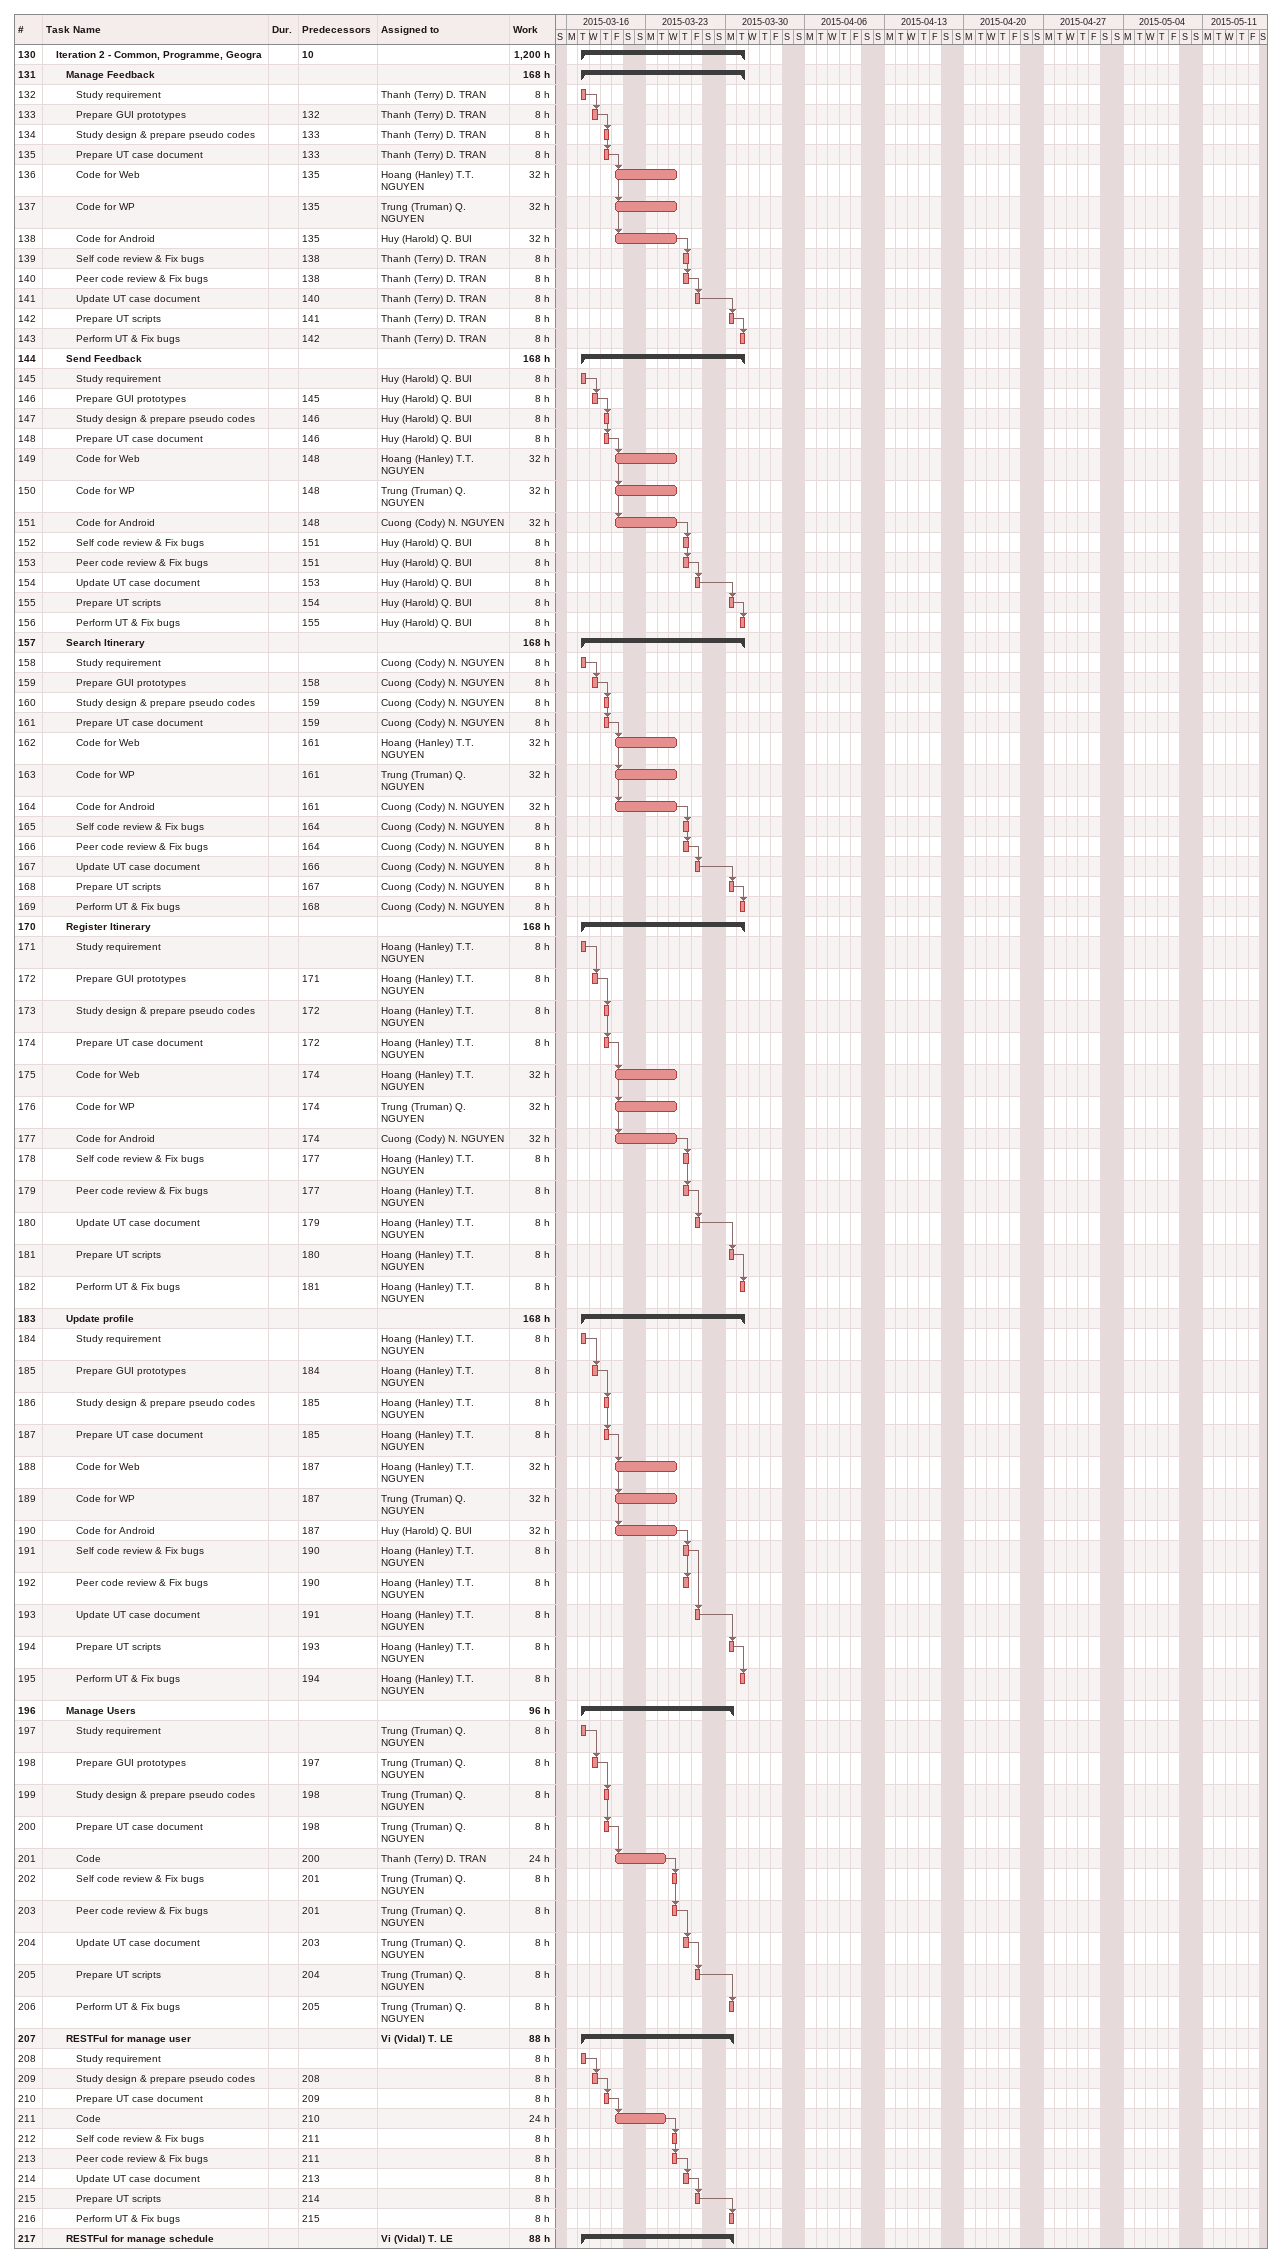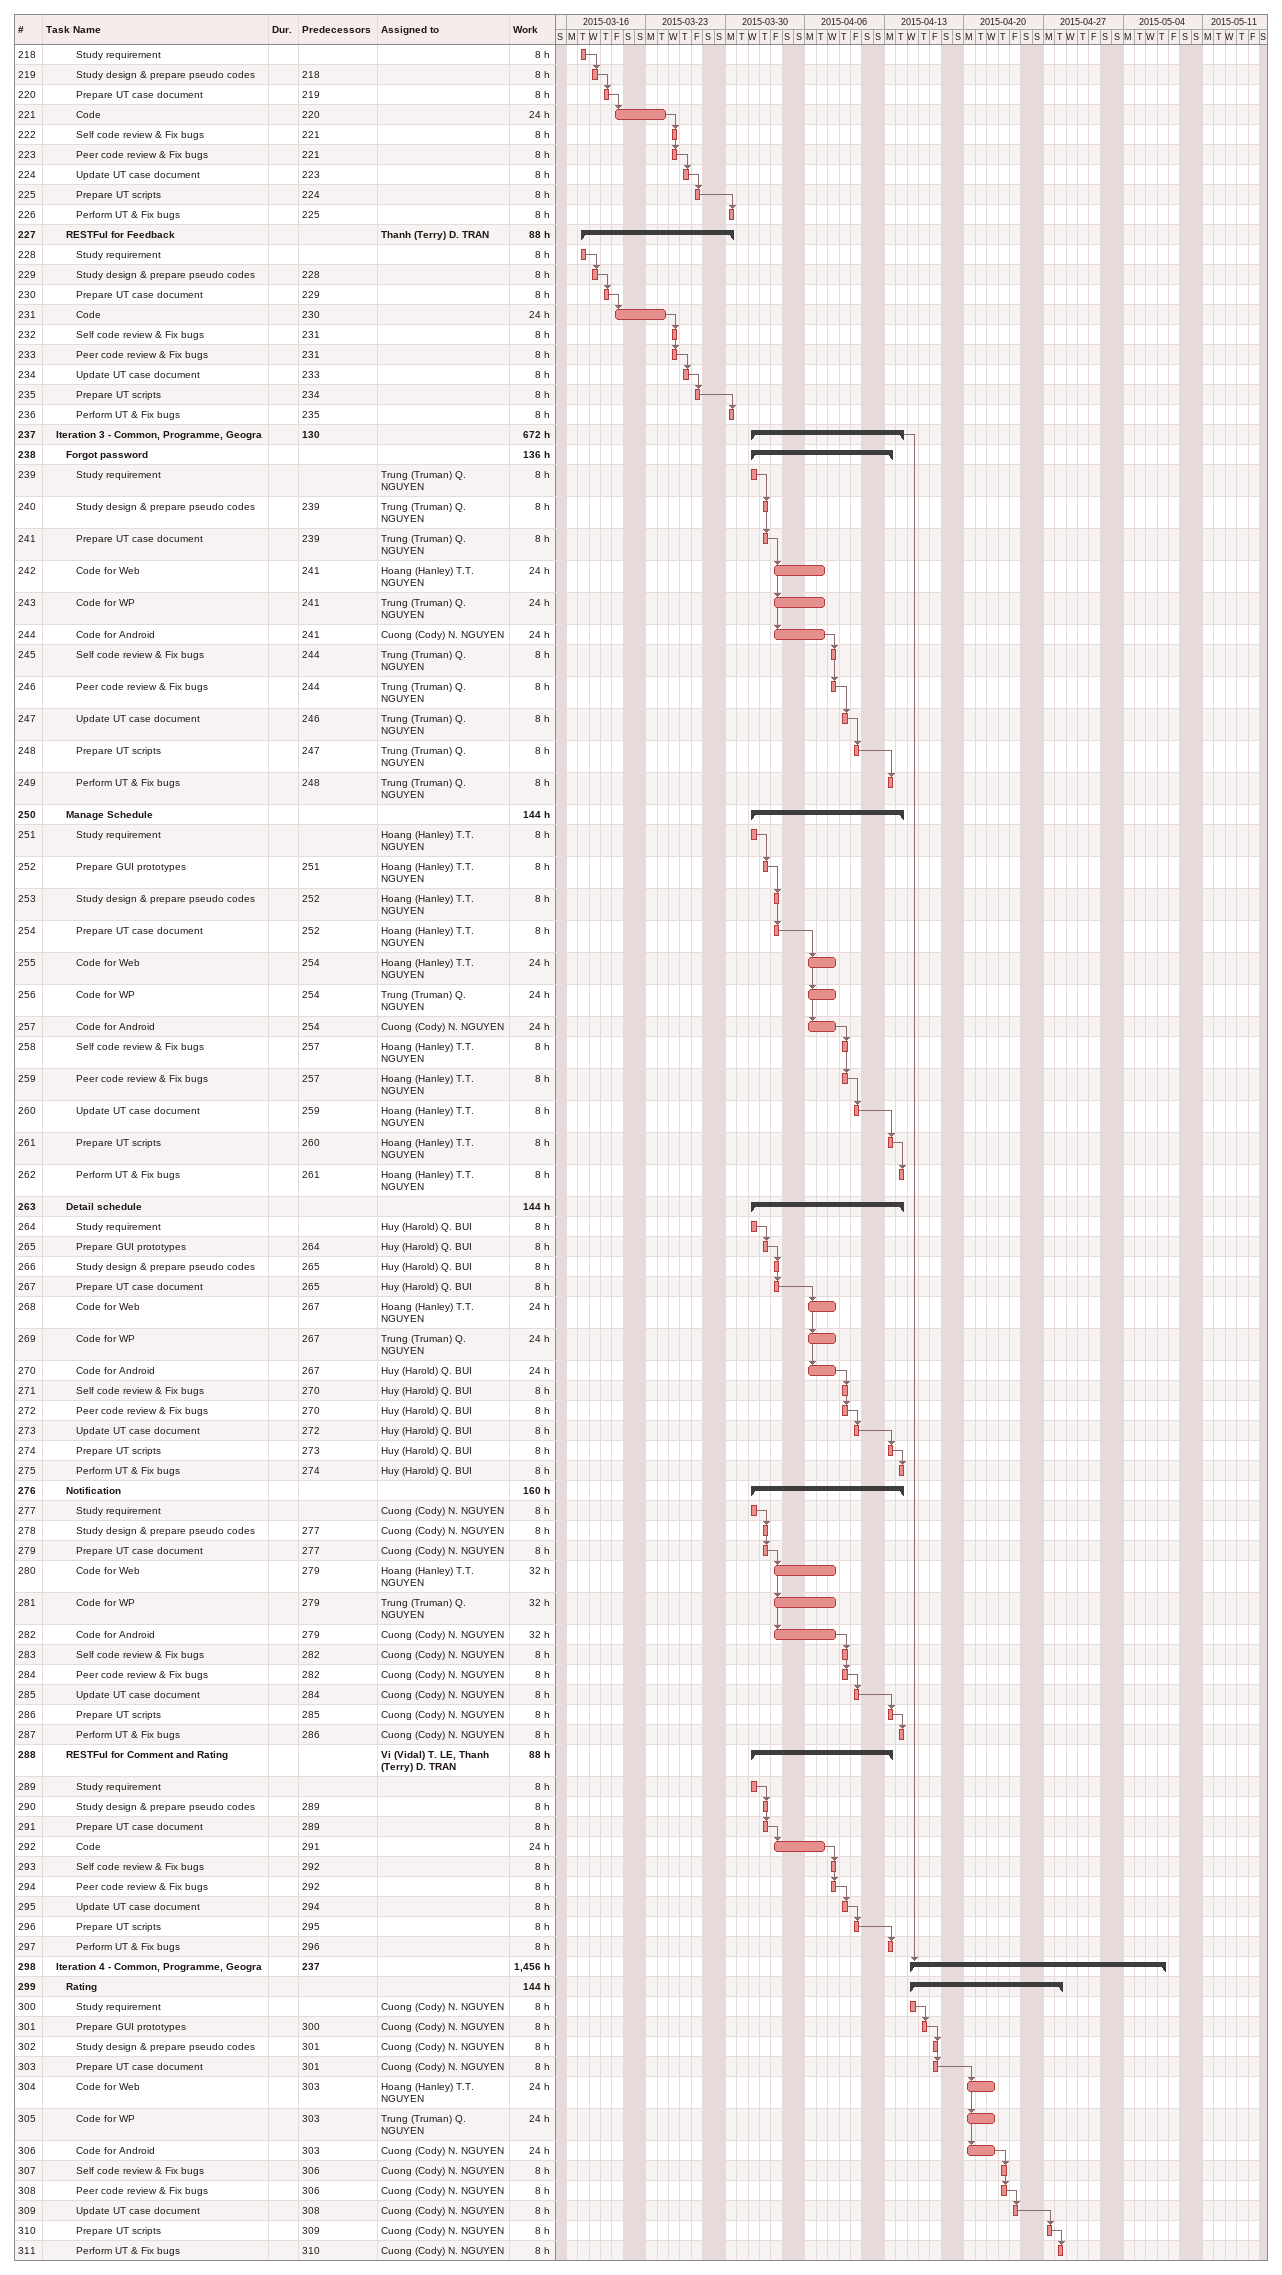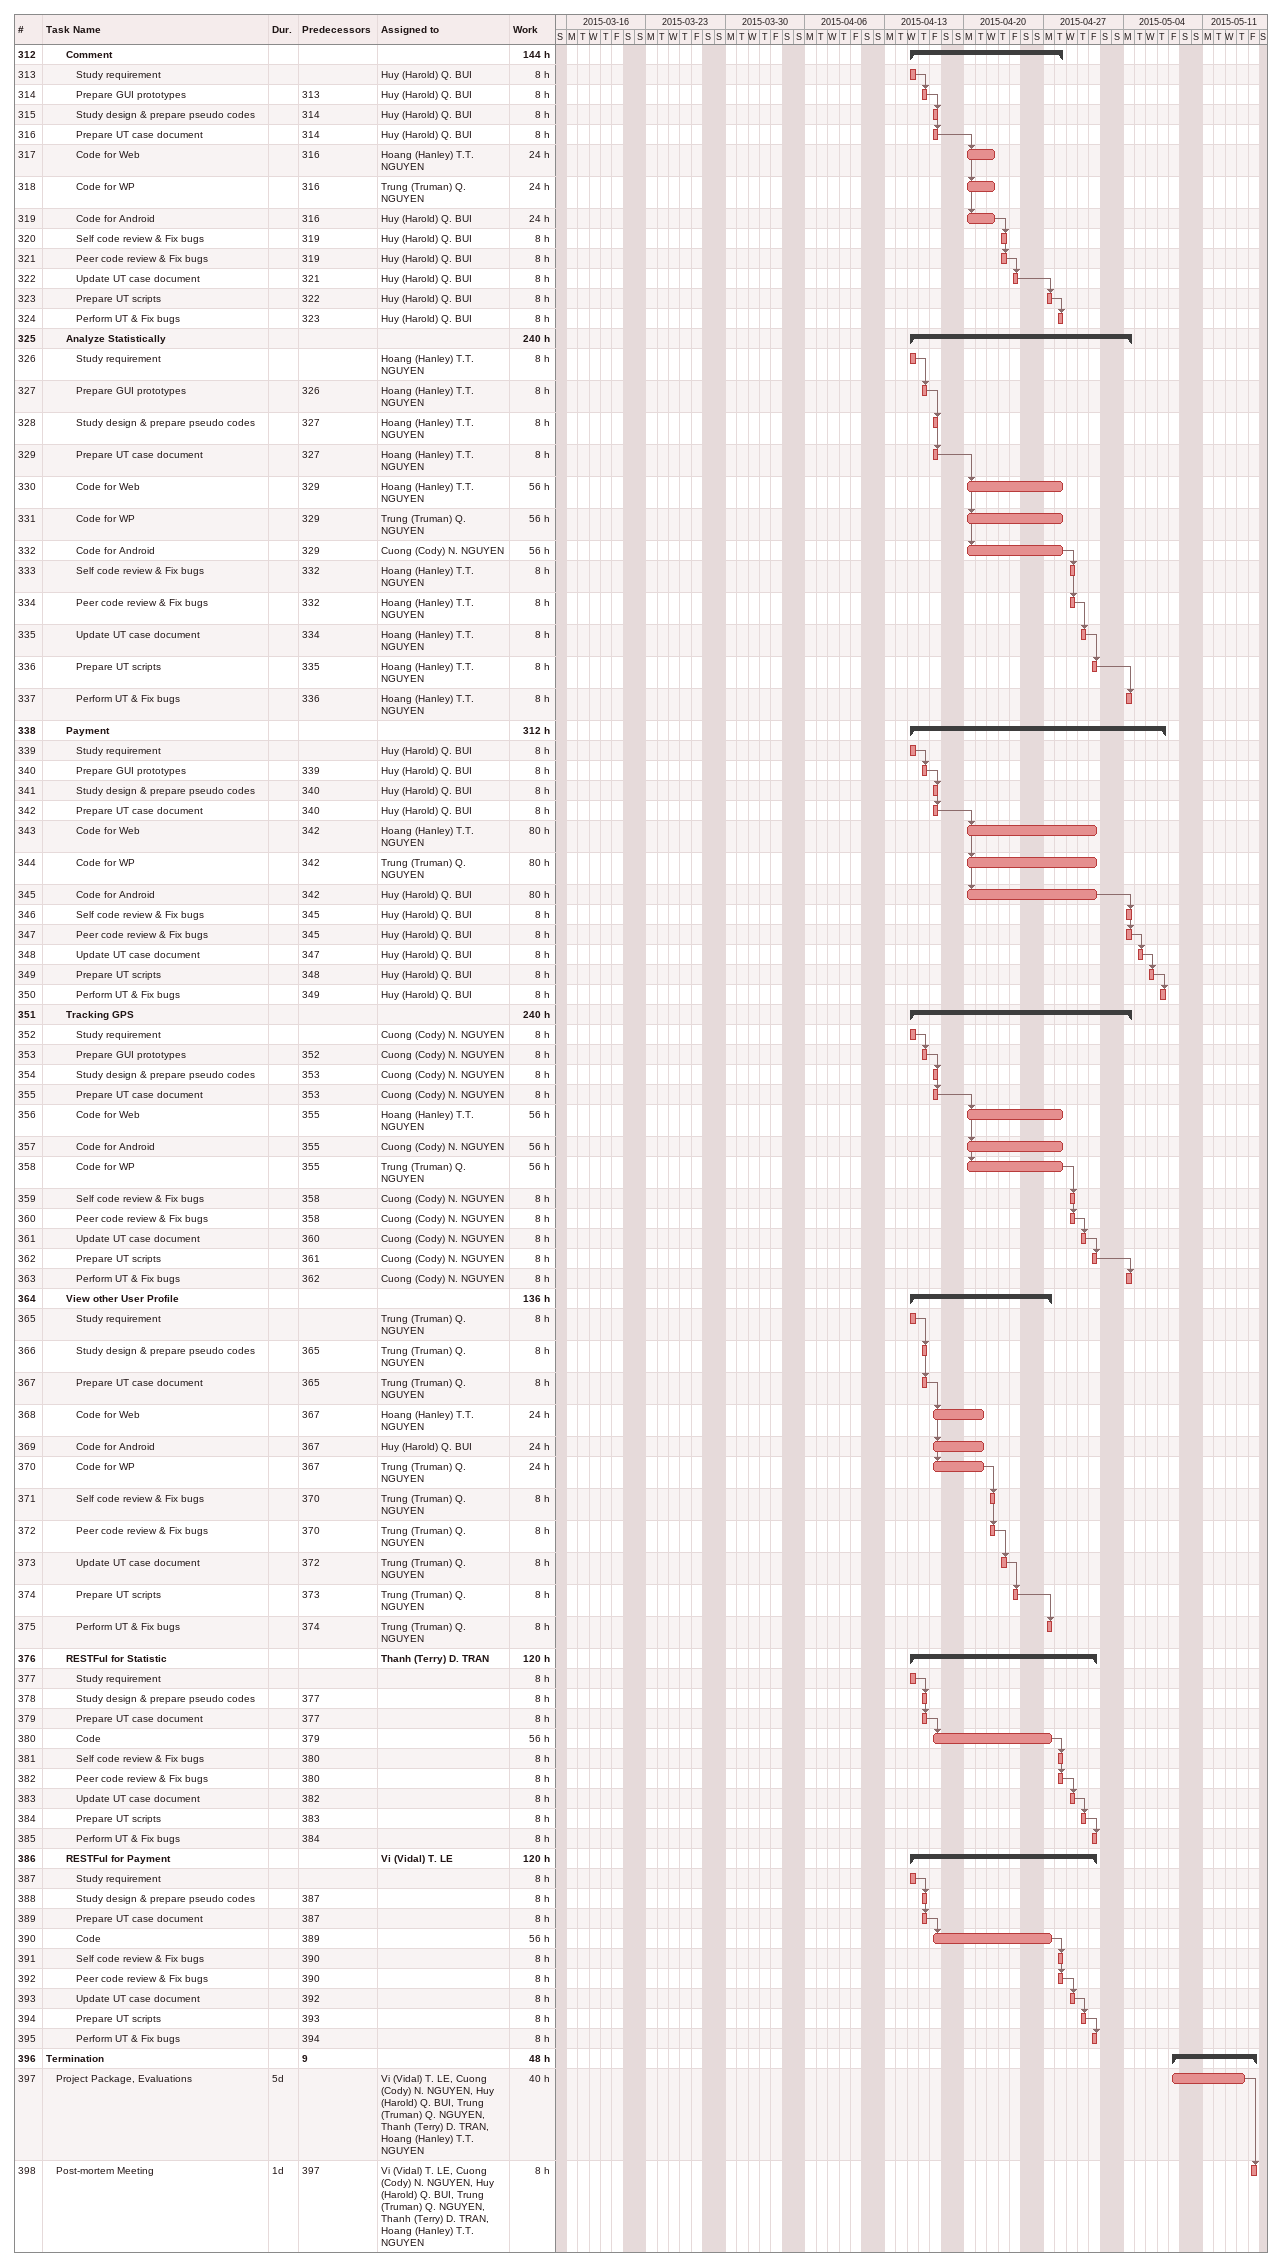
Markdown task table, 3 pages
| ID | Level | Task | Duration | Start | Finish | Predecessors | Resources | Work (h) |
|---|---|---|---|---|---|---|---|---|
| 130 | 2 | **Iteration 2 - Common, Programme, Geogra** |  | 2015-03-17 | 2015-03-31 | 10 |  | 1200 |
| 131 | 3 | **Manage Feedback** |  | 2015-03-17 | 2015-03-31 |  |  | 168 |
| 132 | 4 | Study requirement |  | 2015-03-17 | 2015-03-17 |  | Thanh (Terry) D. TRAN | 8 |
| 133 | 4 | Prepare GUI prototypes |  | 2015-03-18 | 2015-03-18 | 132 | Thanh (Terry) D. TRAN | 8 |
| 134 | 4 | Study design & prepare pseudo codes |  | 2015-03-19 | 2015-03-19 | 133 | Thanh (Terry) D. TRAN | 8 |
| 135 | 4 | Prepare UT case document |  | 2015-03-19 | 2015-03-19 | 133 | Thanh (Terry) D. TRAN | 8 |
| 136 | 4 | Code for Web |  | 2015-03-20 | 2015-03-25 | 135 | Hoang (Hanley) T.T. NGUYEN | 32 |
| 137 | 4 | Code for WP |  | 2015-03-20 | 2015-03-25 | 135 | Trung (Truman) Q. NGUYEN | 32 |
| 138 | 4 | Code for Android |  | 2015-03-20 | 2015-03-25 | 135 | Huy (Harold) Q. BUI | 32 |
| 139 | 4 | Self code review & Fix bugs |  | 2015-03-26 | 2015-03-26 | 138 | Thanh (Terry) D. TRAN | 8 |
| 140 | 4 | Peer code review & Fix bugs |  | 2015-03-26 | 2015-03-26 | 138 | Thanh (Terry) D. TRAN | 8 |
| 141 | 4 | Update UT case document |  | 2015-03-27 | 2015-03-27 | 140 | Thanh (Terry) D. TRAN | 8 |
| 142 | 4 | Prepare UT scripts |  | 2015-03-30 | 2015-03-30 | 141 | Thanh (Terry) D. TRAN | 8 |
| 143 | 4 | Perform UT & Fix bugs |  | 2015-03-31 | 2015-03-31 | 142 | Thanh (Terry) D. TRAN | 8 |
| 144 | 3 | **Send Feedback** |  | 2015-03-17 | 2015-03-31 |  |  | 168 |
| 145 | 4 | Study requirement |  | 2015-03-17 | 2015-03-17 |  | Huy (Harold) Q. BUI | 8 |
| 146 | 4 | Prepare GUI prototypes |  | 2015-03-18 | 2015-03-18 | 145 | Huy (Harold) Q. BUI | 8 |
| 147 | 4 | Study design & prepare pseudo codes |  | 2015-03-19 | 2015-03-19 | 146 | Huy (Harold) Q. BUI | 8 |
| 148 | 4 | Prepare UT case document |  | 2015-03-19 | 2015-03-19 | 146 | Huy (Harold) Q. BUI | 8 |
| 149 | 4 | Code for Web |  | 2015-03-20 | 2015-03-25 | 148 | Hoang (Hanley) T.T. NGUYEN | 32 |
| 150 | 4 | Code for WP |  | 2015-03-20 | 2015-03-25 | 148 | Trung (Truman) Q. NGUYEN | 32 |
| 151 | 4 | Code for Android |  | 2015-03-20 | 2015-03-25 | 148 | Cuong (Cody) N. NGUYEN | 32 |
| 152 | 4 | Self code review & Fix bugs |  | 2015-03-26 | 2015-03-26 | 151 | Huy (Harold) Q. BUI | 8 |
| 153 | 4 | Peer code review & Fix bugs |  | 2015-03-26 | 2015-03-26 | 151 | Huy (Harold) Q. BUI | 8 |
| 154 | 4 | Update UT case document |  | 2015-03-27 | 2015-03-27 | 153 | Huy (Harold) Q. BUI | 8 |
| 155 | 4 | Prepare UT scripts |  | 2015-03-30 | 2015-03-30 | 154 | Huy (Harold) Q. BUI | 8 |
| 156 | 4 | Perform UT & Fix bugs |  | 2015-03-31 | 2015-03-31 | 155 | Huy (Harold) Q. BUI | 8 |
| 157 | 3 | **Search Itinerary** |  | 2015-03-17 | 2015-03-31 |  |  | 168 |
| 158 | 4 | Study requirement |  | 2015-03-17 | 2015-03-17 |  | Cuong (Cody) N. NGUYEN | 8 |
| 159 | 4 | Prepare GUI prototypes |  | 2015-03-18 | 2015-03-18 | 158 | Cuong (Cody) N. NGUYEN | 8 |
| 160 | 4 | Study design & prepare pseudo codes |  | 2015-03-19 | 2015-03-19 | 159 | Cuong (Cody) N. NGUYEN | 8 |
| 161 | 4 | Prepare UT case document |  | 2015-03-19 | 2015-03-19 | 159 | Cuong (Cody) N. NGUYEN | 8 |
| 162 | 4 | Code for Web |  | 2015-03-20 | 2015-03-25 | 161 | Hoang (Hanley) T.T. NGUYEN | 32 |
| 163 | 4 | Code for WP |  | 2015-03-20 | 2015-03-25 | 161 | Trung (Truman) Q. NGUYEN | 32 |
| 164 | 4 | Code for Android |  | 2015-03-20 | 2015-03-25 | 161 | Cuong (Cody) N. NGUYEN | 32 |
| 165 | 4 | Self code review & Fix bugs |  | 2015-03-26 | 2015-03-26 | 164 | Cuong (Cody) N. NGUYEN | 8 |
| 166 | 4 | Peer code review & Fix bugs |  | 2015-03-26 | 2015-03-26 | 164 | Cuong (Cody) N. NGUYEN | 8 |
| 167 | 4 | Update UT case document |  | 2015-03-27 | 2015-03-27 | 166 | Cuong (Cody) N. NGUYEN | 8 |
| 168 | 4 | Prepare UT scripts |  | 2015-03-30 | 2015-03-30 | 167 | Cuong (Cody) N. NGUYEN | 8 |
| 169 | 4 | Perform UT & Fix bugs |  | 2015-03-31 | 2015-03-31 | 168 | Cuong (Cody) N. NGUYEN | 8 |
| 170 | 3 | **Register Itinerary** |  | 2015-03-17 | 2015-03-31 |  |  | 168 |
| 171 | 4 | Study requirement |  | 2015-03-17 | 2015-03-17 |  | Hoang (Hanley) T.T. NGUYEN | 8 |
| 172 | 4 | Prepare GUI prototypes |  | 2015-03-18 | 2015-03-18 | 171 | Hoang (Hanley) T.T. NGUYEN | 8 |
| 173 | 4 | Study design & prepare pseudo codes |  | 2015-03-19 | 2015-03-19 | 172 | Hoang (Hanley) T.T. NGUYEN | 8 |
| 174 | 4 | Prepare UT case document |  | 2015-03-19 | 2015-03-19 | 172 | Hoang (Hanley) T.T. NGUYEN | 8 |
| 175 | 4 | Code for Web |  | 2015-03-20 | 2015-03-25 | 174 | Hoang (Hanley) T.T. NGUYEN | 32 |
| 176 | 4 | Code for WP |  | 2015-03-20 | 2015-03-25 | 174 | Trung (Truman) Q. NGUYEN | 32 |
| 177 | 4 | Code for Android |  | 2015-03-20 | 2015-03-25 | 174 | Cuong (Cody) N. NGUYEN | 32 |
| 178 | 4 | Self code review & Fix bugs |  | 2015-03-26 | 2015-03-26 | 177 | Hoang (Hanley) T.T. NGUYEN | 8 |
| 179 | 4 | Peer code review & Fix bugs |  | 2015-03-26 | 2015-03-26 | 177 | Hoang (Hanley) T.T. NGUYEN | 8 |
| 180 | 4 | Update UT case document |  | 2015-03-27 | 2015-03-27 | 179 | Hoang (Hanley) T.T. NGUYEN | 8 |
| 181 | 4 | Prepare UT scripts |  | 2015-03-30 | 2015-03-30 | 180 | Hoang (Hanley) T.T. NGUYEN | 8 |
| 182 | 4 | Perform UT & Fix bugs |  | 2015-03-31 | 2015-03-31 | 181 | Hoang (Hanley) T.T. NGUYEN | 8 |
| 183 | 3 | **Update profile** |  | 2015-03-17 | 2015-03-31 |  |  | 168 |
| 184 | 4 | Study requirement |  | 2015-03-17 | 2015-03-17 |  | Hoang (Hanley) T.T. NGUYEN | 8 |
| 185 | 4 | Prepare GUI prototypes |  | 2015-03-18 | 2015-03-18 | 184 | Hoang (Hanley) T.T. NGUYEN | 8 |
| 186 | 4 | Study design & prepare pseudo codes |  | 2015-03-19 | 2015-03-19 | 185 | Hoang (Hanley) T.T. NGUYEN | 8 |
| 187 | 4 | Prepare UT case document |  | 2015-03-19 | 2015-03-19 | 185 | Hoang (Hanley) T.T. NGUYEN | 8 |
| 188 | 4 | Code for Web |  | 2015-03-20 | 2015-03-25 | 187 | Hoang (Hanley) T.T. NGUYEN | 32 |
| 189 | 4 | Code for WP |  | 2015-03-20 | 2015-03-25 | 187 | Trung (Truman) Q. NGUYEN | 32 |
| 190 | 4 | Code for Android |  | 2015-03-20 | 2015-03-25 | 187 | Huy (Harold) Q. BUI | 32 |
| 191 | 4 | Self code review & Fix bugs |  | 2015-03-26 | 2015-03-26 | 190 | Hoang (Hanley) T.T. NGUYEN | 8 |
| 192 | 4 | Peer code review & Fix bugs |  | 2015-03-26 | 2015-03-26 | 190 | Hoang (Hanley) T.T. NGUYEN | 8 |
| 193 | 4 | Update UT case document |  | 2015-03-27 | 2015-03-27 | 191 | Hoang (Hanley) T.T. NGUYEN | 8 |
| 194 | 4 | Prepare UT scripts |  | 2015-03-30 | 2015-03-30 | 193 | Hoang (Hanley) T.T. NGUYEN | 8 |
| 195 | 4 | Perform UT & Fix bugs |  | 2015-03-31 | 2015-03-31 | 194 | Hoang (Hanley) T.T. NGUYEN | 8 |
| 196 | 3 | **Manage Users** |  | 2015-03-17 | 2015-03-30 |  |  | 96 |
| 197 | 4 | Study requirement |  | 2015-03-17 | 2015-03-17 |  | Trung (Truman) Q. NGUYEN | 8 |
| 198 | 4 | Prepare GUI prototypes |  | 2015-03-18 | 2015-03-18 | 197 | Trung (Truman) Q. NGUYEN | 8 |
| 199 | 4 | Study design & prepare pseudo codes |  | 2015-03-19 | 2015-03-19 | 198 | Trung (Truman) Q. NGUYEN | 8 |
| 200 | 4 | Prepare UT case document |  | 2015-03-19 | 2015-03-19 | 198 | Trung (Truman) Q. NGUYEN | 8 |
| 201 | 4 | Code |  | 2015-03-20 | 2015-03-24 | 200 | Thanh (Terry) D. TRAN | 24 |
| 202 | 4 | Self code review & Fix bugs |  | 2015-03-25 | 2015-03-25 | 201 | Trung (Truman) Q. NGUYEN | 8 |
| 203 | 4 | Peer code review & Fix bugs |  | 2015-03-25 | 2015-03-25 | 201 | Trung (Truman) Q. NGUYEN | 8 |
| 204 | 4 | Update UT case document |  | 2015-03-26 | 2015-03-26 | 203 | Trung (Truman) Q. NGUYEN | 8 |
| 205 | 4 | Prepare UT scripts |  | 2015-03-27 | 2015-03-27 | 204 | Trung (Truman) Q. NGUYEN | 8 |
| 206 | 4 | Perform UT & Fix bugs |  | 2015-03-30 | 2015-03-30 | 205 | Trung (Truman) Q. NGUYEN | 8 |
| 207 | 3 | **RESTFul for manage user** |  | 2015-03-17 | 2015-03-30 |  | Vi (Vidal) T. LE | 88 |
| 208 | 4 | Study requirement |  | 2015-03-17 | 2015-03-17 |  |  | 8 |
| 209 | 4 | Study design & prepare pseudo codes |  | 2015-03-18 | 2015-03-18 | 208 |  | 8 |
| 210 | 4 | Prepare UT case document |  | 2015-03-19 | 2015-03-19 | 209 |  | 8 |
| 211 | 4 | Code |  | 2015-03-20 | 2015-03-24 | 210 |  | 24 |
| 212 | 4 | Self code review & Fix bugs |  | 2015-03-25 | 2015-03-25 | 211 |  | 8 |
| 213 | 4 | Peer code review & Fix bugs |  | 2015-03-25 | 2015-03-25 | 211 |  | 8 |
| 214 | 4 | Update UT case document |  | 2015-03-26 | 2015-03-26 | 213 |  | 8 |
| 215 | 4 | Prepare UT scripts |  | 2015-03-27 | 2015-03-27 | 214 |  | 8 |
| 216 | 4 | Perform UT & Fix bugs |  | 2015-03-30 | 2015-03-30 | 215 |  | 8 |
| 217 | 3 | **RESTFul for manage schedule** |  | 2015-03-17 | 2015-03-30 |  | Vi (Vidal) T. LE | 88 |
| 218 | 4 | Study requirement |  | 2015-03-17 | 2015-03-17 |  |  | 8 |
| 219 | 4 | Study design & prepare pseudo codes |  | 2015-03-18 | 2015-03-18 | 218 |  | 8 |
| 220 | 4 | Prepare UT case document |  | 2015-03-19 | 2015-03-19 | 219 |  | 8 |
| 221 | 4 | Code |  | 2015-03-20 | 2015-03-24 | 220 |  | 24 |
| 222 | 4 | Self code review & Fix bugs |  | 2015-03-25 | 2015-03-25 | 221 |  | 8 |
| 223 | 4 | Peer code review & Fix bugs |  | 2015-03-25 | 2015-03-25 | 221 |  | 8 |
| 224 | 4 | Update UT case document |  | 2015-03-26 | 2015-03-26 | 223 |  | 8 |
| 225 | 4 | Prepare UT scripts |  | 2015-03-27 | 2015-03-27 | 224 |  | 8 |
| 226 | 4 | Perform UT & Fix bugs |  | 2015-03-30 | 2015-03-30 | 225 |  | 8 |
| 227 | 3 | **RESTFul for Feedback** |  | 2015-03-17 | 2015-03-30 |  | Thanh (Terry) D. TRAN | 88 |
| 228 | 4 | Study requirement |  | 2015-03-17 | 2015-03-17 |  |  | 8 |
| 229 | 4 | Study design & prepare pseudo codes |  | 2015-03-18 | 2015-03-18 | 228 |  | 8 |
| 230 | 4 | Prepare UT case document |  | 2015-03-19 | 2015-03-19 | 229 |  | 8 |
| 231 | 4 | Code |  | 2015-03-20 | 2015-03-24 | 230 |  | 24 |
| 232 | 4 | Self code review & Fix bugs |  | 2015-03-25 | 2015-03-25 | 231 |  | 8 |
| 233 | 4 | Peer code review & Fix bugs |  | 2015-03-25 | 2015-03-25 | 231 |  | 8 |
| 234 | 4 | Update UT case document |  | 2015-03-26 | 2015-03-26 | 233 |  | 8 |
| 235 | 4 | Prepare UT scripts |  | 2015-03-27 | 2015-03-27 | 234 |  | 8 |
| 236 | 4 | Perform UT & Fix bugs |  | 2015-03-30 | 2015-03-30 | 235 |  | 8 |
| 237 | 2 | **Iteration 3 - Common, Programme, Geogra** |  | 2015-04-01 | 2015-04-14 | 130 |  | 672 |
| 238 | 3 | **Forgot password** |  | 2015-04-01 | 2015-04-13 |  |  | 136 |
| 239 | 4 | Study requirement |  | 2015-04-01 | 2015-04-01 |  | Trung (Truman) Q. NGUYEN | 8 |
| 240 | 4 | Study design & prepare pseudo codes |  | 2015-04-02 | 2015-04-02 | 239 | Trung (Truman) Q. NGUYEN | 8 |
| 241 | 4 | Prepare UT case document |  | 2015-04-02 | 2015-04-02 | 239 | Trung (Truman) Q. NGUYEN | 8 |
| 242 | 4 | Code for Web |  | 2015-04-03 | 2015-04-07 | 241 | Hoang (Hanley) T.T. NGUYEN | 24 |
| 243 | 4 | Code for WP |  | 2015-04-03 | 2015-04-07 | 241 | Trung (Truman) Q. NGUYEN | 24 |
| 244 | 4 | Code for Android |  | 2015-04-03 | 2015-04-07 | 241 | Cuong (Cody) N. NGUYEN | 24 |
| 245 | 4 | Self code review & Fix bugs |  | 2015-04-08 | 2015-04-08 | 244 | Trung (Truman) Q. NGUYEN | 8 |
| 246 | 4 | Peer code review & Fix bugs |  | 2015-04-08 | 2015-04-08 | 244 | Trung (Truman) Q. NGUYEN | 8 |
| 247 | 4 | Update UT case document |  | 2015-04-09 | 2015-04-09 | 246 | Trung (Truman) Q. NGUYEN | 8 |
| 248 | 4 | Prepare UT scripts |  | 2015-04-10 | 2015-04-10 | 247 | Trung (Truman) Q. NGUYEN | 8 |
| 249 | 4 | Perform UT & Fix bugs |  | 2015-04-13 | 2015-04-13 | 248 | Trung (Truman) Q. NGUYEN | 8 |
| 250 | 3 | **Manage Schedule** |  | 2015-04-01 | 2015-04-14 |  |  | 144 |
| 251 | 4 | Study requirement |  | 2015-04-01 | 2015-04-01 |  | Hoang (Hanley) T.T. NGUYEN | 8 |
| 252 | 4 | Prepare GUI prototypes |  | 2015-04-02 | 2015-04-02 | 251 | Hoang (Hanley) T.T. NGUYEN | 8 |
| 253 | 4 | Study design & prepare pseudo codes |  | 2015-04-03 | 2015-04-03 | 252 | Hoang (Hanley) T.T. NGUYEN | 8 |
| 254 | 4 | Prepare UT case document |  | 2015-04-03 | 2015-04-03 | 252 | Hoang (Hanley) T.T. NGUYEN | 8 |
| 255 | 4 | Code for Web |  | 2015-04-06 | 2015-04-08 | 254 | Hoang (Hanley) T.T. NGUYEN | 24 |
| 256 | 4 | Code for WP |  | 2015-04-06 | 2015-04-08 | 254 | Trung (Truman) Q. NGUYEN | 24 |
| 257 | 4 | Code for Android |  | 2015-04-06 | 2015-04-08 | 254 | Cuong (Cody) N. NGUYEN | 24 |
| 258 | 4 | Self code review & Fix bugs |  | 2015-04-09 | 2015-04-09 | 257 | Hoang (Hanley) T.T. NGUYEN | 8 |
| 259 | 4 | Peer code review & Fix bugs |  | 2015-04-09 | 2015-04-09 | 257 | Hoang (Hanley) T.T. NGUYEN | 8 |
| 260 | 4 | Update UT case document |  | 2015-04-10 | 2015-04-10 | 259 | Hoang (Hanley) T.T. NGUYEN | 8 |
| 261 | 4 | Prepare UT scripts |  | 2015-04-13 | 2015-04-13 | 260 | Hoang (Hanley) T.T. NGUYEN | 8 |
| 262 | 4 | Perform UT & Fix bugs |  | 2015-04-14 | 2015-04-14 | 261 | Hoang (Hanley) T.T. NGUYEN | 8 |
| 263 | 3 | **Detail schedule** |  | 2015-04-01 | 2015-04-14 |  |  | 144 |
| 264 | 4 | Study requirement |  | 2015-04-01 | 2015-04-01 |  | Huy (Harold) Q. BUI | 8 |
| 265 | 4 | Prepare GUI prototypes |  | 2015-04-02 | 2015-04-02 | 264 | Huy (Harold) Q. BUI | 8 |
| 266 | 4 | Study design & prepare pseudo codes |  | 2015-04-03 | 2015-04-03 | 265 | Huy (Harold) Q. BUI | 8 |
| 267 | 4 | Prepare UT case document |  | 2015-04-03 | 2015-04-03 | 265 | Huy (Harold) Q. BUI | 8 |
| 268 | 4 | Code for Web |  | 2015-04-06 | 2015-04-08 | 267 | Hoang (Hanley) T.T. NGUYEN | 24 |
| 269 | 4 | Code for WP |  | 2015-04-06 | 2015-04-08 | 267 | Trung (Truman) Q. NGUYEN | 24 |
| 270 | 4 | Code for Android |  | 2015-04-06 | 2015-04-08 | 267 | Huy (Harold) Q. BUI | 24 |
| 271 | 4 | Self code review & Fix bugs |  | 2015-04-09 | 2015-04-09 | 270 | Huy (Harold) Q. BUI | 8 |
| 272 | 4 | Peer code review & Fix bugs |  | 2015-04-09 | 2015-04-09 | 270 | Huy (Harold) Q. BUI | 8 |
| 273 | 4 | Update UT case document |  | 2015-04-10 | 2015-04-10 | 272 | Huy (Harold) Q. BUI | 8 |
| 274 | 4 | Prepare UT scripts |  | 2015-04-13 | 2015-04-13 | 273 | Huy (Harold) Q. BUI | 8 |
| 275 | 4 | Perform UT & Fix bugs |  | 2015-04-14 | 2015-04-14 | 274 | Huy (Harold) Q. BUI | 8 |
| 276 | 3 | **Notification** |  | 2015-04-01 | 2015-04-14 |  |  | 160 |
| 277 | 4 | Study requirement |  | 2015-04-01 | 2015-04-01 |  | Cuong (Cody) N. NGUYEN | 8 |
| 278 | 4 | Study design & prepare pseudo codes |  | 2015-04-02 | 2015-04-02 | 277 | Cuong (Cody) N. NGUYEN | 8 |
| 279 | 4 | Prepare UT case document |  | 2015-04-02 | 2015-04-02 | 277 | Cuong (Cody) N. NGUYEN | 8 |
| 280 | 4 | Code for Web |  | 2015-04-03 | 2015-04-08 | 279 | Hoang (Hanley) T.T. NGUYEN | 32 |
| 281 | 4 | Code for WP |  | 2015-04-03 | 2015-04-08 | 279 | Trung (Truman) Q. NGUYEN | 32 |
| 282 | 4 | Code for Android |  | 2015-04-03 | 2015-04-08 | 279 | Cuong (Cody) N. NGUYEN | 32 |
| 283 | 4 | Self code review & Fix bugs |  | 2015-04-09 | 2015-04-09 | 282 | Cuong (Cody) N. NGUYEN | 8 |
| 284 | 4 | Peer code review & Fix bugs |  | 2015-04-09 | 2015-04-09 | 282 | Cuong (Cody) N. NGUYEN | 8 |
| 285 | 4 | Update UT case document |  | 2015-04-10 | 2015-04-10 | 284 | Cuong (Cody) N. NGUYEN | 8 |
| 286 | 4 | Prepare UT scripts |  | 2015-04-13 | 2015-04-13 | 285 | Cuong (Cody) N. NGUYEN | 8 |
| 287 | 4 | Perform UT & Fix bugs |  | 2015-04-14 | 2015-04-14 | 286 | Cuong (Cody) N. NGUYEN | 8 |
| 288 | 3 | **RESTFul for Comment and Rating** |  | 2015-04-01 | 2015-04-13 |  | Vi (Vidal) T. LE, Thanh (Terry) D. TRAN | 88 |
| 289 | 4 | Study requirement |  | 2015-04-01 | 2015-04-01 |  |  | 8 |
| 290 | 4 | Study design & prepare pseudo codes |  | 2015-04-02 | 2015-04-02 | 289 |  | 8 |
| 291 | 4 | Prepare UT case document |  | 2015-04-02 | 2015-04-02 | 289 |  | 8 |
| 292 | 4 | Code |  | 2015-04-03 | 2015-04-07 | 291 |  | 24 |
| 293 | 4 | Self code review & Fix bugs |  | 2015-04-08 | 2015-04-08 | 292 |  | 8 |
| 294 | 4 | Peer code review & Fix bugs |  | 2015-04-08 | 2015-04-08 | 292 |  | 8 |
| 295 | 4 | Update UT case document |  | 2015-04-09 | 2015-04-09 | 294 |  | 8 |
| 296 | 4 | Prepare UT scripts |  | 2015-04-10 | 2015-04-10 | 295 |  | 8 |
| 297 | 4 | Perform UT & Fix bugs |  | 2015-04-13 | 2015-04-13 | 296 |  | 8 |
| 298 | 2 | **Iteration 4 - Common, Programme, Geogra** |  | 2015-04-15 | 2015-05-07 | 237 |  | 1456 |
| 299 | 3 | **Rating** |  | 2015-04-15 | 2015-04-28 |  |  | 144 |
| 300 | 4 | Study requirement |  | 2015-04-15 | 2015-04-15 |  | Cuong (Cody) N. NGUYEN | 8 |
| 301 | 4 | Prepare GUI prototypes |  | 2015-04-16 | 2015-04-16 | 300 | Cuong (Cody) N. NGUYEN | 8 |
| 302 | 4 | Study design & prepare pseudo codes |  | 2015-04-17 | 2015-04-17 | 301 | Cuong (Cody) N. NGUYEN | 8 |
| 303 | 4 | Prepare UT case document |  | 2015-04-17 | 2015-04-17 | 301 | Cuong (Cody) N. NGUYEN | 8 |
| 304 | 4 | Code for Web |  | 2015-04-20 | 2015-04-22 | 303 | Hoang (Hanley) T.T. NGUYEN | 24 |
| 305 | 4 | Code for WP |  | 2015-04-20 | 2015-04-22 | 303 | Trung (Truman) Q. NGUYEN | 24 |
| 306 | 4 | Code for Android |  | 2015-04-20 | 2015-04-22 | 303 | Cuong (Cody) N. NGUYEN | 24 |
| 307 | 4 | Self code review & Fix bugs |  | 2015-04-23 | 2015-04-23 | 306 | Cuong (Cody) N. NGUYEN | 8 |
| 308 | 4 | Peer code review & Fix bugs |  | 2015-04-23 | 2015-04-23 | 306 | Cuong (Cody) N. NGUYEN | 8 |
| 309 | 4 | Update UT case document |  | 2015-04-24 | 2015-04-24 | 308 | Cuong (Cody) N. NGUYEN | 8 |
| 310 | 4 | Prepare UT scripts |  | 2015-04-27 | 2015-04-27 | 309 | Cuong (Cody) N. NGUYEN | 8 |
| 311 | 4 | Perform UT & Fix bugs |  | 2015-04-28 | 2015-04-28 | 310 | Cuong (Cody) N. NGUYEN | 8 |
| 312 | 3 | **Comment** |  | 2015-04-15 | 2015-04-28 |  |  | 144 |
| 313 | 4 | Study requirement |  | 2015-04-15 | 2015-04-15 |  | Huy (Harold) Q. BUI | 8 |
| 314 | 4 | Prepare GUI prototypes |  | 2015-04-16 | 2015-04-16 | 313 | Huy (Harold) Q. BUI | 8 |
| 315 | 4 | Study design & prepare pseudo codes |  | 2015-04-17 | 2015-04-17 | 314 | Huy (Harold) Q. BUI | 8 |
| 316 | 4 | Prepare UT case document |  | 2015-04-17 | 2015-04-17 | 314 | Huy (Harold) Q. BUI | 8 |
| 317 | 4 | Code for Web |  | 2015-04-20 | 2015-04-22 | 316 | Hoang (Hanley) T.T. NGUYEN | 24 |
| 318 | 4 | Code for WP |  | 2015-04-20 | 2015-04-22 | 316 | Trung (Truman) Q. NGUYEN | 24 |
| 319 | 4 | Code for Android |  | 2015-04-20 | 2015-04-22 | 316 | Huy (Harold) Q. BUI | 24 |
| 320 | 4 | Self code review & Fix bugs |  | 2015-04-23 | 2015-04-23 | 319 | Huy (Harold) Q. BUI | 8 |
| 321 | 4 | Peer code review & Fix bugs |  | 2015-04-23 | 2015-04-23 | 319 | Huy (Harold) Q. BUI | 8 |
| 322 | 4 | Update UT case document |  | 2015-04-24 | 2015-04-24 | 321 | Huy (Harold) Q. BUI | 8 |
| 323 | 4 | Prepare UT scripts |  | 2015-04-27 | 2015-04-27 | 322 | Huy (Harold) Q. BUI | 8 |
| 324 | 4 | Perform UT & Fix bugs |  | 2015-04-28 | 2015-04-28 | 323 | Huy (Harold) Q. BUI | 8 |
| 325 | 3 | **Analyze Statistically** |  | 2015-04-15 | 2015-05-04 |  |  | 240 |
| 326 | 4 | Study requirement |  | 2015-04-15 | 2015-04-15 |  | Hoang (Hanley) T.T. NGUYEN | 8 |
| 327 | 4 | Prepare GUI prototypes |  | 2015-04-16 | 2015-04-16 | 326 | Hoang (Hanley) T.T. NGUYEN | 8 |
| 328 | 4 | Study design & prepare pseudo codes |  | 2015-04-17 | 2015-04-17 | 327 | Hoang (Hanley) T.T. NGUYEN | 8 |
| 329 | 4 | Prepare UT case document |  | 2015-04-17 | 2015-04-17 | 327 | Hoang (Hanley) T.T. NGUYEN | 8 |
| 330 | 4 | Code for Web |  | 2015-04-20 | 2015-04-28 | 329 | Hoang (Hanley) T.T. NGUYEN | 56 |
| 331 | 4 | Code for WP |  | 2015-04-20 | 2015-04-28 | 329 | Trung (Truman) Q. NGUYEN | 56 |
| 332 | 4 | Code for Android |  | 2015-04-20 | 2015-04-28 | 329 | Cuong (Cody) N. NGUYEN | 56 |
| 333 | 4 | Self code review & Fix bugs |  | 2015-04-29 | 2015-04-29 | 332 | Hoang (Hanley) T.T. NGUYEN | 8 |
| 334 | 4 | Peer code review & Fix bugs |  | 2015-04-29 | 2015-04-29 | 332 | Hoang (Hanley) T.T. NGUYEN | 8 |
| 335 | 4 | Update UT case document |  | 2015-04-30 | 2015-04-30 | 334 | Hoang (Hanley) T.T. NGUYEN | 8 |
| 336 | 4 | Prepare UT scripts |  | 2015-05-01 | 2015-05-01 | 335 | Hoang (Hanley) T.T. NGUYEN | 8 |
| 337 | 4 | Perform UT & Fix bugs |  | 2015-05-04 | 2015-05-04 | 336 | Hoang (Hanley) T.T. NGUYEN | 8 |
| 338 | 3 | **Payment** |  | 2015-04-15 | 2015-05-07 |  |  | 312 |
| 339 | 4 | Study requirement |  | 2015-04-15 | 2015-04-15 |  | Huy (Harold) Q. BUI | 8 |
| 340 | 4 | Prepare GUI prototypes |  | 2015-04-16 | 2015-04-16 | 339 | Huy (Harold) Q. BUI | 8 |
| 341 | 4 | Study design & prepare pseudo codes |  | 2015-04-17 | 2015-04-17 | 340 | Huy (Harold) Q. BUI | 8 |
| 342 | 4 | Prepare UT case document |  | 2015-04-17 | 2015-04-17 | 340 | Huy (Harold) Q. BUI | 8 |
| 343 | 4 | Code for Web |  | 2015-04-20 | 2015-05-01 | 342 | Hoang (Hanley) T.T. NGUYEN | 80 |
| 344 | 4 | Code for WP |  | 2015-04-20 | 2015-05-01 | 342 | Trung (Truman) Q. NGUYEN | 80 |
| 345 | 4 | Code for Android |  | 2015-04-20 | 2015-05-01 | 342 | Huy (Harold) Q. BUI | 80 |
| 346 | 4 | Self code review & Fix bugs |  | 2015-05-04 | 2015-05-04 | 345 | Huy (Harold) Q. BUI | 8 |
| 347 | 4 | Peer code review & Fix bugs |  | 2015-05-04 | 2015-05-04 | 345 | Huy (Harold) Q. BUI | 8 |
| 348 | 4 | Update UT case document |  | 2015-05-05 | 2015-05-05 | 347 | Huy (Harold) Q. BUI | 8 |
| 349 | 4 | Prepare UT scripts |  | 2015-05-06 | 2015-05-06 | 348 | Huy (Harold) Q. BUI | 8 |
| 350 | 4 | Perform UT & Fix bugs |  | 2015-05-07 | 2015-05-07 | 349 | Huy (Harold) Q. BUI | 8 |
| 351 | 3 | **Tracking GPS** |  | 2015-04-15 | 2015-05-04 |  |  | 240 |
| 352 | 4 | Study requirement |  | 2015-04-15 | 2015-04-15 |  | Cuong (Cody) N. NGUYEN | 8 |
| 353 | 4 | Prepare GUI prototypes |  | 2015-04-16 | 2015-04-16 | 352 | Cuong (Cody) N. NGUYEN | 8 |
| 354 | 4 | Study design & prepare pseudo codes |  | 2015-04-17 | 2015-04-17 | 353 | Cuong (Cody) N. NGUYEN | 8 |
| 355 | 4 | Prepare UT case document |  | 2015-04-17 | 2015-04-17 | 353 | Cuong (Cody) N. NGUYEN | 8 |
| 356 | 4 | Code for Web |  | 2015-04-20 | 2015-04-28 | 355 | Hoang (Hanley) T.T. NGUYEN | 56 |
| 357 | 4 | Code for Android |  | 2015-04-20 | 2015-04-28 | 355 | Cuong (Cody) N. NGUYEN | 56 |
| 358 | 4 | Code for WP |  | 2015-04-20 | 2015-04-28 | 355 | Trung (Truman) Q. NGUYEN | 56 |
| 359 | 4 | Self code review & Fix bugs |  | 2015-04-29 | 2015-04-29 | 358 | Cuong (Cody) N. NGUYEN | 8 |
| 360 | 4 | Peer code review & Fix bugs |  | 2015-04-29 | 2015-04-29 | 358 | Cuong (Cody) N. NGUYEN | 8 |
| 361 | 4 | Update UT case document |  | 2015-04-30 | 2015-04-30 | 360 | Cuong (Cody) N. NGUYEN | 8 |
| 362 | 4 | Prepare UT scripts |  | 2015-05-01 | 2015-05-01 | 361 | Cuong (Cody) N. NGUYEN | 8 |
| 363 | 4 | Perform UT & Fix bugs |  | 2015-05-04 | 2015-05-04 | 362 | Cuong (Cody) N. NGUYEN | 8 |
| 364 | 3 | **View other User Profile** |  | 2015-04-15 | 2015-04-27 |  |  | 136 |
| 365 | 4 | Study requirement |  | 2015-04-15 | 2015-04-15 |  | Trung (Truman) Q. NGUYEN | 8 |
| 366 | 4 | Study design & prepare pseudo codes |  | 2015-04-16 | 2015-04-16 | 365 | Trung (Truman) Q. NGUYEN | 8 |
| 367 | 4 | Prepare UT case document |  | 2015-04-16 | 2015-04-16 | 365 | Trung (Truman) Q. NGUYEN | 8 |
| 368 | 4 | Code for Web |  | 2015-04-17 | 2015-04-21 | 367 | Hoang (Hanley) T.T. NGUYEN | 24 |
| 369 | 4 | Code for Android |  | 2015-04-17 | 2015-04-21 | 367 | Huy (Harold) Q. BUI | 24 |
| 370 | 4 | Code for WP |  | 2015-04-17 | 2015-04-21 | 367 | Trung (Truman) Q. NGUYEN | 24 |
| 371 | 4 | Self code review & Fix bugs |  | 2015-04-22 | 2015-04-22 | 370 | Trung (Truman) Q. NGUYEN | 8 |
| 372 | 4 | Peer code review & Fix bugs |  | 2015-04-22 | 2015-04-22 | 370 | Trung (Truman) Q. NGUYEN | 8 |
| 373 | 4 | Update UT case document |  | 2015-04-23 | 2015-04-23 | 372 | Trung (Truman) Q. NGUYEN | 8 |
| 374 | 4 | Prepare UT scripts |  | 2015-04-24 | 2015-04-24 | 373 | Trung (Truman) Q. NGUYEN | 8 |
| 375 | 4 | Perform UT & Fix bugs |  | 2015-04-27 | 2015-04-27 | 374 | Trung (Truman) Q. NGUYEN | 8 |
| 376 | 3 | **RESTFul for Statistic** |  | 2015-04-15 | 2015-05-01 |  | Thanh (Terry) D. TRAN | 120 |
| 377 | 4 | Study requirement |  | 2015-04-15 | 2015-04-15 |  |  | 8 |
| 378 | 4 | Study design & prepare pseudo codes |  | 2015-04-16 | 2015-04-16 | 377 |  | 8 |
| 379 | 4 | Prepare UT case document |  | 2015-04-16 | 2015-04-16 | 377 |  | 8 |
| 380 | 4 | Code |  | 2015-04-17 | 2015-04-27 | 379 |  | 56 |
| 381 | 4 | Self code review & Fix bugs |  | 2015-04-28 | 2015-04-28 | 380 |  | 8 |
| 382 | 4 | Peer code review & Fix bugs |  | 2015-04-28 | 2015-04-28 | 380 |  | 8 |
| 383 | 4 | Update UT case document |  | 2015-04-29 | 2015-04-29 | 382 |  | 8 |
| 384 | 4 | Prepare UT scripts |  | 2015-04-30 | 2015-04-30 | 383 |  | 8 |
| 385 | 4 | Perform UT & Fix bugs |  | 2015-05-01 | 2015-05-01 | 384 |  | 8 |
| 386 | 3 | **RESTFul for Payment** |  | 2015-04-15 | 2015-05-01 |  | Vi (Vidal) T. LE | 120 |
| 387 | 4 | Study requirement |  | 2015-04-15 | 2015-04-15 |  |  | 8 |
| 388 | 4 | Study design & prepare pseudo codes |  | 2015-04-16 | 2015-04-16 | 387 |  | 8 |
| 389 | 4 | Prepare UT case document |  | 2015-04-16 | 2015-04-16 | 387 |  | 8 |
| 390 | 4 | Code |  | 2015-04-17 | 2015-04-27 | 389 |  | 56 |
| 391 | 4 | Self code review & Fix bugs |  | 2015-04-28 | 2015-04-28 | 390 |  | 8 |
| 392 | 4 | Peer code review & Fix bugs |  | 2015-04-28 | 2015-04-28 | 390 |  | 8 |
| 393 | 4 | Update UT case document |  | 2015-04-29 | 2015-04-29 | 392 |  | 8 |
| 394 | 4 | Prepare UT scripts |  | 2015-04-30 | 2015-04-30 | 393 |  | 8 |
| 395 | 4 | Perform UT & Fix bugs |  | 2015-05-01 | 2015-05-01 | 394 |  | 8 |
| 396 | 1 | **Termination** |  | 2015-05-08 | 2015-05-15 | 9 |  | 48 |
| 397 | 2 | Project Package, Evaluations | 5d | 2015-05-08 | 2015-05-14 |  | Vi (Vidal) T. LE, Cuong (Cody) N. NGUYEN, Huy (Harold) Q. BUI, Trung (Truman) Q. NGUYEN, Thanh (Terry) D. TRAN, Hoang (Hanley) T.T. NGUYEN | 40 |
| 398 | 2 | Post-mortem Meeting | 1d | 2015-05-15 | 2015-05-15 | 397 | Vi (Vidal) T. LE, Cuong (Cody) N. NGUYEN, Huy (Harold) Q. BUI, Trung (Truman) Q. NGUYEN, Thanh (Terry) D. TRAN, Hoang (Hanley) T.T. NGUYEN | 8 |
